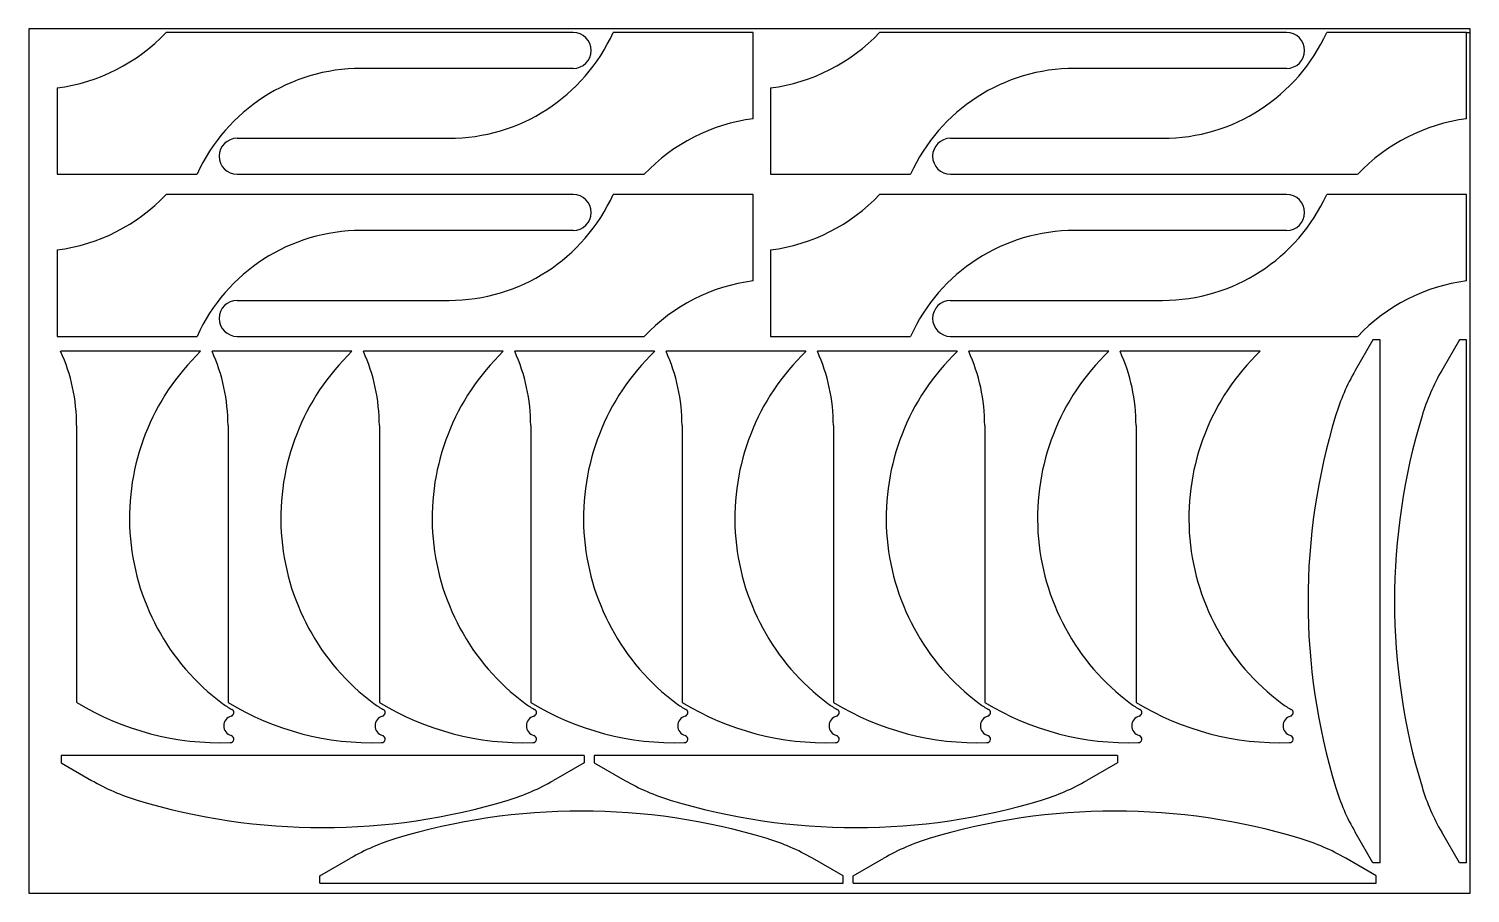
# Model space of a CAD drawing. Header units: millimetres. Extents: x 2780 to 4780, y -1377 to -177.
import ezdxf

# ---------------------------------------------------------------- set-up
doc = ezdxf.new("R2010")
doc.units = ezdxf.units.MM
doc.layers.get('0').update_dxf_attribs({"color": 5})
doc.layers.add('Layer6', color=7, linetype='Continuous')

# ---------------------------------------------------------------- blocks, each defined once
blk = doc.blocks.new('sd')
at = {"layer": 'Layer6'}
for p, q in [((3081.6, -738.1), (3081.6, -1302.9)), ((3131.6, -738.1), (3131.6, -1032.1)), ((3278.6, -1454.1), (3278.6, -1259.9)), ((3158.6, -1454.1), (3278.6, -1454.1))]:
    blk.add_line(p, q, dxfattribs=at)
for centre, radius, start, end in [((3106.6, -738.1), 25, 0, 180), ((3381.6, -1032.1), 250, 180, 245.6695), ((2908.6, -1486.3), 252.1, 7.3412, 46.6599)]:
    blk.add_arc(centre, radius, start, end, dxfattribs=at)
blk = doc.blocks.new('*U8')
at = {"layer": 'Layer6', "rotation": 180}
blk.add_blockref('sd', (3180.1, -971.2), dxfattribs=at)
at = {"layer": 'Layer6'}
blk.add_blockref('sd', (-3180.1, 971.2), dxfattribs=at)
blk = doc.blocks.new('*U9')
at = {"layer": 'Layer6', "color": 0, "linetype": 'ByBlock', "lineweight": -2, "transparency": 16777216}
for p in [(0, 990), (225, 990), (0, 0), (225, 0)]:
    blk.add_blockref('*U8', p, dxfattribs=at)
blk = doc.blocks.new('b')
at = {"layer": 'Layer6'}
for p, q in [((6982.8, -1062.3), (6788.6, -1062.3)), ((6810.8, -1165.3), (6810.8, -1549.8))]:
    blk.add_line(p, q, dxfattribs=at)
for centre, radius, start, end in [((6560.8, -1165.3), 250, 0, 24.3305), ((7205.2, -1294), 321.1, 133.8279, 233.2395), ((7010.8, -1221.1), 384.7, 238.6767, 271.9365), ((7072.9, -1471.1), 100, 233.2395, 242.1568), ((7023.8, -1564), 5, 285.2575, 62.1568), ((7028.8, -1582.3), 14, 105.2575, 254.7425), ((7023.8, -1600.6), 5, 270, 74.7425)]:
    blk.add_arc(centre, radius, start, end, dxfattribs=at)
blk = doc.blocks.new('*U10')
at = {"layer": 'Layer6', "rotation": 90}
blk.add_blockref('b', (-1334.1, -6908.7), dxfattribs=at)
blk = doc.blocks.new('*U11')
at = {"layer": 'Layer6', "color": 0, "linetype": 'ByBlock', "lineweight": -2, "transparency": 16777216}
for p in [(0, 1470), (0, 1260), (0, 1050), (0, 840), (0, 630), (0, 420), (0, 210), (0, 0)]:
    blk.add_blockref('*U10', p, dxfattribs=at)
blk = doc.blocks.new('xscd')
at = {"color": 7, "linetype": 'Continuous', "lineweight": 25}
for p, q in [((7201.1, -961.7), (7211.1, -961.7)), ((7201.1, -961.7), (7201.1, -1687.7)), ((7211.1, -961.7), (7235.6, -1004.2)), ((7211.1, -1687.7), (7235.6, -1645.2)), ((7201.1, -1687.7), (7211.1, -1687.7))]:
    blk.add_line(p, q, dxfattribs=at)
for centre, radius, start, end in [((6975.8, -1154.2), 300, 16.8676, 30), ((6413.5, -1324.7), 887.6, 343.1324, 16.8676), ((6975.8, -1495.2), 300, 330, 343.1324)]:
    blk.add_arc(centre, radius, start, end, dxfattribs=at)
blk = doc.blocks.new('*U15')
at = {"layer": 'Layer6'}
blk.add_blockref('xscd', (-7251.1, 1324.7), dxfattribs=at)
blk = doc.blocks.new('*U16')
at = {"layer": 'Layer6', "color": 0, "linetype": 'ByBlock', "lineweight": -2, "transparency": 16777216}
for p in [(0, 740), (0, 0)]:
    blk.add_blockref('*U15', p, dxfattribs=at)
blk = doc.blocks.new('*U17')
at = {"layer": 'Layer6', "rotation": 180}
blk.add_blockref('xscd', (7251.1, -1324.7), dxfattribs=at)
blk = doc.blocks.new('*U18')
at = {"layer": 'Layer6', "color": 0, "linetype": 'ByBlock', "lineweight": -2, "transparency": 16777216}
for p in [(0, 740), (0, 0)]:
    blk.add_blockref('*U17', p, dxfattribs=at)
blk = doc.blocks.new('xsx')
at = {"color": 7, "linetype": 'Continuous', "lineweight": 25}
for p, q in [((6545.9, -1147.9), (6521.4, -1190.4)), ((6555.9, -1147.9), (6545.9, -1147.9)), ((6555.9, -1873.9), (6555.9, -1147.9)), ((6545.9, -1873.9), (6521.4, -1831.4)), ((6555.9, -1873.9), (6545.9, -1873.9))]:
    blk.add_line(p, q, dxfattribs=at)
for centre, radius, start, end in [((6781.2, -1340.4), 300, 150, 163.1324), ((7343.5, -1510.9), 887.6, 163.1324, 196.8676), ((6781.2, -1681.4), 300, 196.8676, 210)]:
    blk.add_arc(centre, radius, start, end, dxfattribs=at)
blk = doc.blocks.new('*U20')
at = {"layer": 'Layer6', "rotation": 90}
blk.add_blockref('xsx', (-1510.9, -6505.9), dxfattribs=at)
blk = doc.blocks.new('*U21')
at = {"layer": 'Layer6', "color": 0, "linetype": 'ByBlock', "lineweight": -2, "transparency": 16777216}
for p in [(0, 120), (0, 0)]:
    blk.add_blockref('*U20', p, dxfattribs=at)

msp = doc.modelspace()

# ---------------------------------------------------------------- linework, layer by layer
at = {"layer": 'Layer6'}
for p, q in [((4780.4, -181.5), (4780.4, -176.5)), ((4775.4, -181.5), (4780.4, -181.5))]:
    msp.add_line(p, q, dxfattribs=at)
msp.add_lwpolyline([(4780.4, -176.5), (2780.4, -176.5), (2780.4, -1376.5), (4780.4, -1376.5)], close=True, dxfattribs=at)

# ---------------------------------------------------------------- block references
at = {"layer": 'Layer6', "rotation": 270}
for name, p in [('*U9', (3302.6, -280)), ('*U21', (4605.4, -971.5)), ('*U11', (2944.7, -896)), ('*U16', (3188.1, -1235.5)), ('*U18', (3547.2, -1312.5))]:
    msp.add_blockref(name, p, dxfattribs=at)

doc.saveas('drawing.dxf')
